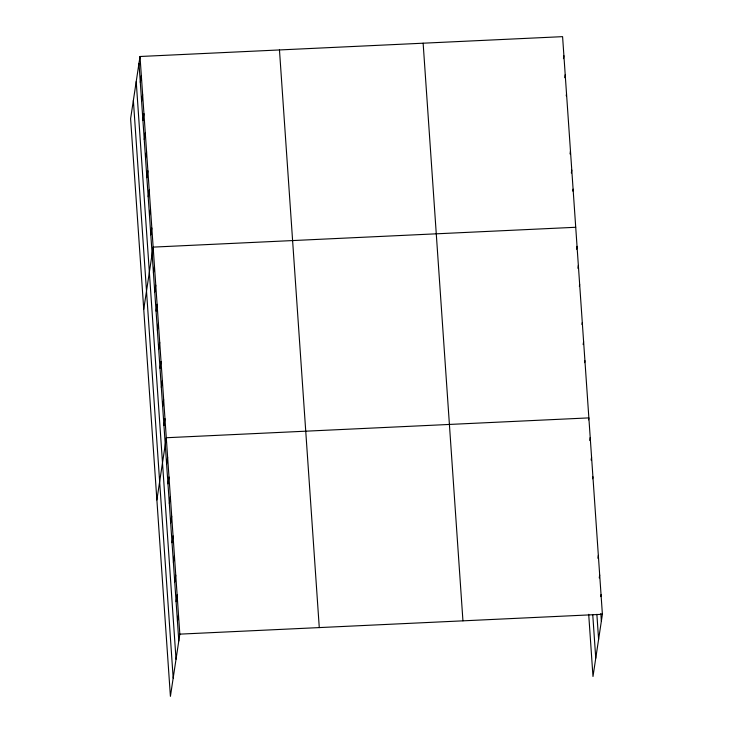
<?xml version="1.0" encoding="UTF-8"?>
<svg xmlns="http://www.w3.org/2000/svg" width="733" height="733" viewBox="0 0 733 733"><rect width="100%" height="100%" fill="white"/><g stroke="black" fill="none" stroke-linecap="round" stroke-linejoin="round"><path stroke-width="1.1" d="M140.012 56.496L130.602 118.709L170.413 696.35L179.823 634.137L140.012 56.496L562.587 36.65L602.398 614.291L592.988 676.504L588.7 614.318M140.296 82.362L141.332 75.554M141.616 101.429L142.642 94.612M142.926 120.487L143.952 113.679M144.236 139.554L145.271 132.737M145.555 158.612L146.582 151.804M146.866 177.679L147.901 170.862M148.185 196.737L149.211 189.929M149.495 215.804L150.522 208.987M150.806 234.862L151.841 228.055M143.741 309.326L153.151 247.113L575.717 227.276M153.435 272.988L154.471 266.18M154.745 292.046L155.781 285.238M156.065 311.113L157.091 304.296M157.375 330.171L158.41 323.363M158.695 349.238L159.721 342.421M160.005 368.296L161.031 361.488M161.315 387.363L162.35 380.546M162.634 406.421L163.661 399.613M163.945 425.488L164.98 418.671M156.88 499.952L166.29 437.738L588.856 417.892L588.562 419.835M166.611 464.181L167.646 457.374M167.967 483.826L169.002 477.018M169.323 503.461L170.349 496.653M170.679 523.105L171.705 516.298M172.026 542.741L173.061 535.933M173.382 562.385L174.408 555.577M174.738 582.02L175.764 575.213M176.094 601.665L177.12 594.857M177.441 621.3L178.476 614.492M563.457 58.631L563.897 55.708M564.767 77.689L565.207 74.775M566.233 95.785L566.527 93.833M570.027 153.939L570.466 151.025M571.337 173.006L571.777 170.083M572.803 191.093L573.096 189.151M576.596 249.257L577.036 246.334M577.906 268.315L578.346 265.392M579.372 286.401L579.666 284.459M581.993 324.527L582.286 322.584M583.166 344.565L583.605 341.642M584.622 362.652L584.916 360.709M589.772 440.451L590.212 437.537M591.128 460.095L591.568 457.172M592.621 478.759L592.924 476.816M597.89 558.289L598.339 555.376M599.246 577.934L599.686 575.011M600.748 596.598L601.042 594.655M179.823 634.137L602.398 614.291M600.84 613.466L601.362 621.098M596.873 614.291L598.604 639.387M592.74 614.584L595.755 658.225M423.133 43.201L462.944 620.842M279.465 49.945L319.276 627.585M138.986 63.304L178.797 640.944M136.219 81.583L176.03 659.224M133.369 100.421L173.18 678.062"/></g></svg>
